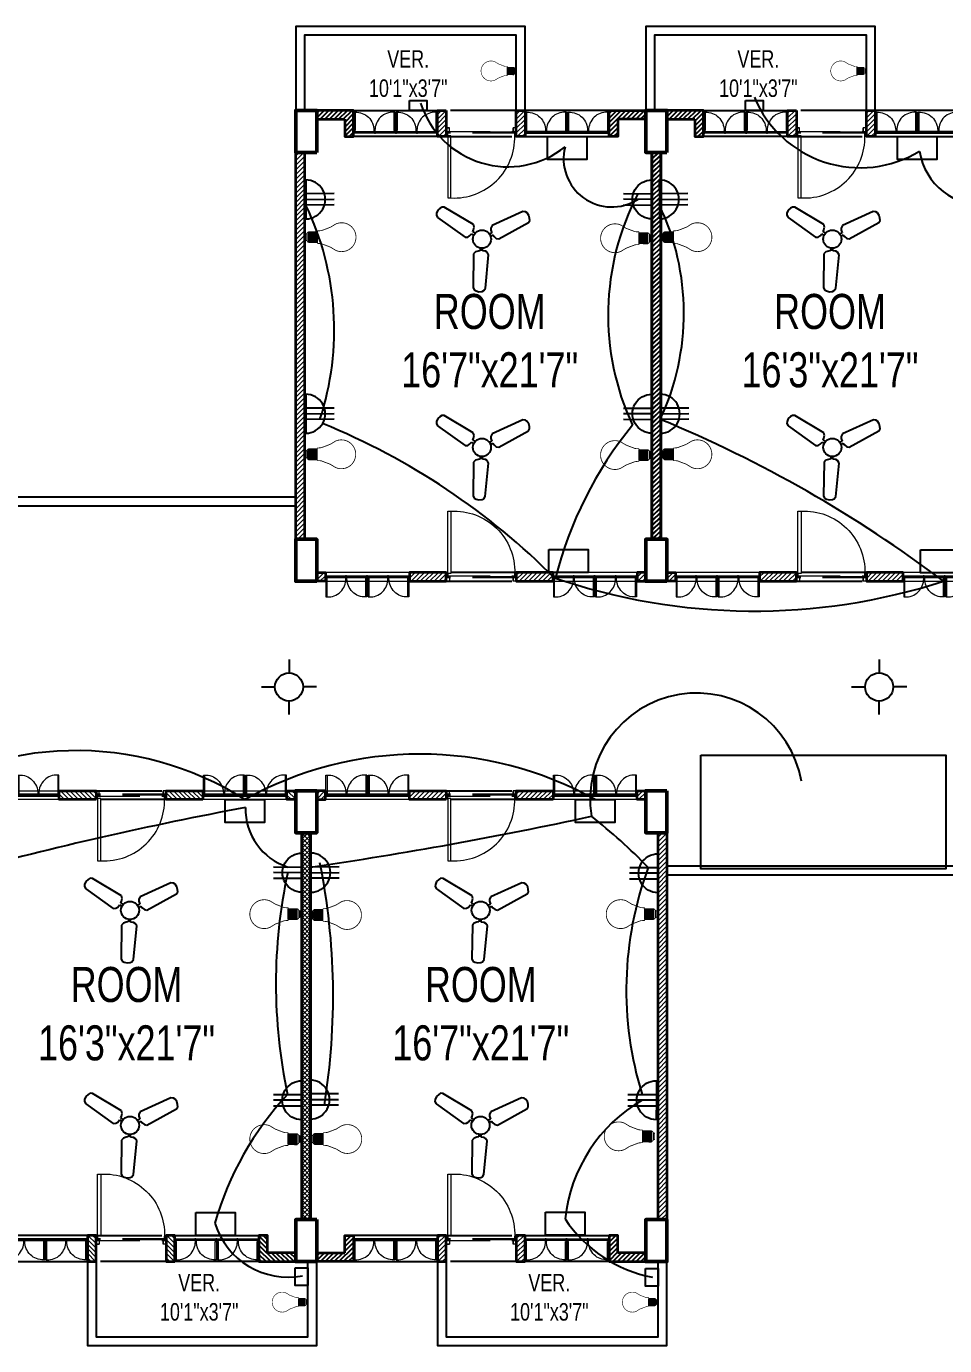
# Model space of a CAD drawing. Extents: x 28 to 3926, y 235 to 2288.
# Drawn here: x 1612 to 2137, y 507 to 1261 of the extents above; entities that cross this region are included whole.
import ezdxf

# ---------------------------------------------------------------- set-up
doc = ezdxf.new("R2010")
doc.units = 0
doc.header["$LTSCALE"] = 10
doc.linetypes.add('DASHED2', pattern=[0.375, 0.25, -0.125])
for name, color, linetype, lineweight in [('A-TEXT', 7, 'Continuous', 5), ('ar-DOOR-WOOD', 44, 'Continuous', 0), ('Main Wall', 250, 'Continuous', 13), ('WALL_SEC_', 170, 'Continuous', 25)]:
    doc.layers.add(name, color=color, linetype=linetype, lineweight=lineweight)
doc.layers.add('conduit', color=160, linetype='Continuous')
doc.layers.add('e conduit sdb to swicth', color=160, linetype='Continuous')
doc.layers.add('hatch brick', color=32, linetype='Continuous', lineweight=0, transparency=0.4)
doc.styles.add('SIMPLE', font='romantic.ttf')
pattern_1 = [(45, (0, 0), (-1.3258252147, 1.3258252147), [])]
pattern_2 = [(45, (-53826.0333, -18134.9633), (-1.325825215, 1.325825215), [])]
pattern_3 = [(45, (-1496523.8946, -132021.2452), (-1.3258252147, 1.3258252147), [])]

# ---------------------------------------------------------------- blocks, each defined once
blk = doc.blocks.new('DOOR_45')
at = {"layer": 'ar-DOOR-WOOD'}
for p, q in [((-11008.75, 15426.44), (-11008.75, 15424.44)), ((-10968.75, 15426.44), (-11008.75, 15426.44)), ((-10968.75, 15427.44), (-10963.75, 15427.44)), ((-10968.75, 15427.44), (-10968.75, 15426.44)), ((-10968.75, 15424.44), (-10968.75, 15426.44)), ((-10968.75, 15426.44), (-10966.75, 15426.44)), ((-10966.75, 15426.44), (-10966.75, 15425.44)), ((-10966.75, 15425.44), (-10963.75, 15425.44)), ((-10963.75, 15427.44), (-10963.75, 15425.44)), ((-11008.75, 15424.44), (-10968.75, 15424.44)), ((-10968.75, 15382.44), (-10968.75, 15383.44)), ((-10968.75, 15383.44), (-10966.75, 15383.44)), ((-10968.75, 15382.44), (-10963.75, 15382.44)), ((-10966.75, 15384.44), (-10963.75, 15384.44)), ((-10966.75, 15383.44), (-10966.75, 15384.44)), ((-10963.75, 15382.44), (-10963.75, 15384.44))]:
    blk.add_line(p, q, dxfattribs=at)
for points in [[(-10968.75, 15426.44), (-11008.75, 15426.44), (-11008.75, 15424.44), (-10968.75, 15424.44)], [(-10963.75, 15427.44), (-10968.75, 15427.44), (-10968.75, 15426.44), (-10966.75, 15426.44), (-10966.75, 15425.44), (-10963.75, 15425.44)], [(-10968.75, 15383.44), (-10968.75, 15382.44), (-10963.75, 15382.44), (-10963.75, 15384.44), (-10966.75, 15384.44), (-10966.75, 15383.44)]]:
    blk.add_lwpolyline(points, close=True, dxfattribs=at)
blk.add_arc((-10969.89, 15422.35), 38.92, 176.90834, 271.67702, dxfattribs=at)
blk = doc.blocks.new('DOOR_40')
at = {"layer": 'ar-DOOR-WOOD'}
for p, q in [((-11029.1, 15421.4), (-11064.1, 15421.4)), ((-11064.1, 15421.4), (-11064.1, 15419.4)), ((-11064.1, 15419.4), (-11029.1, 15419.4)), ((-11029.1, 15422.4), (-11024.1, 15422.4)), ((-11029.1, 15422.4), (-11029.1, 15421.4)), ((-11029.1, 15419.4), (-11029.1, 15421.4)), ((-11029.1, 15421.4), (-11027.1, 15421.4)), ((-11027.1, 15421.4), (-11027.1, 15420.4)), ((-11027.1, 15420.4), (-11024.1, 15420.4)), ((-11024.1, 15422.4), (-11024.1, 15420.4)), ((-11029.1, 15383.4), (-11027.1, 15383.4)), ((-11029.1, 15382.4), (-11029.1, 15383.4)), ((-11029.1, 15382.4), (-11024.1, 15382.4)), ((-11027.1, 15383.4), (-11027.1, 15384.4)), ((-11027.1, 15384.4), (-11024.1, 15384.4)), ((-11024.1, 15382.4), (-11024.1, 15384.4))]:
    blk.add_line(p, q, dxfattribs=at)
blk.add_arc((-11029.4, 15418.2), 34.8, 178.03, 270.3561, dxfattribs=at)
blk = doc.blocks.new('room 1')
h = blk.add_hatch()
h.set_pattern_fill('ANSI31', color=256, scale=15)
h.set_pattern_definition(pattern_1)
h.paths.add_polyline_path([(1498318.01, 133229.01), (1498318.01, 133219.01), (1498323.01, 133219.01), (1498323.01, 133234.01), (1498302.01, 133234.01), (1498302.01, 133229.01), (1498302.01, 133229.01)])
h = blk.add_hatch()
h.set_pattern_fill('ANSI31', color=256, scale=15)
h.set_pattern_definition(pattern_1)
h.paths.add_polyline_path([(1498474.01, 133229.01), (1498474.01, 133219.01), (1498469.01, 133219.01), (1498469.01, 133234.01), (1498490.01, 133234.01), (1498490.01, 133229.01), (1498490.01, 133229.01)])
at = {"layer": 'hatch brick'}
h = blk.add_hatch(dxfattribs=at)
h.set_pattern_fill('ANSI31', color=256, scale=15)
h.set_pattern_definition([(45, (69, 2), (-1.3258252147, 1.3258252147), [])])
h.paths.add_polyline_path([(1498376.01, 133234.01), (1498376.01, 133219.01), (1498376.01, 133219.01), (1498371.01, 133219.01), (1498371.01, 133234.01)])
h = blk.add_hatch(dxfattribs=at)
h.set_pattern_fill('ANSI31', color=256, scale=15)
h.set_pattern_definition([(45, (114, 2), (-1.3258252147, 1.3258252147), [])])
h.paths.add_polyline_path([(1498421.01, 133234.01), (1498421.01, 133219.01), (1498421.01, 133219.01), (1498416.01, 133219.01), (1498416.01, 133234.01)])
h = blk.add_hatch(dxfattribs=at)
h.set_pattern_fill('ANSI31', color=256, scale=15)
h.set_pattern_definition(pattern_1)
h.paths.add_polyline_path([(1498298.51, 132989.01), (1498293.51, 132989.01), (1498293.51, 133210.01), (1498298.51, 133210.01)])
h = blk.add_hatch(dxfattribs=at)
h.set_pattern_fill('ANSI31', color=256, scale=15)
h.set_pattern_definition(pattern_1)
h.paths.add_polyline_path([(1498493.51, 132989.01), (1498498.51, 132989.01), (1498498.51, 133210.01), (1498493.51, 133210.01)])
h = blk.add_hatch(dxfattribs=at)
h.set_pattern_fill('ANSI31', color=256, scale=15)
h.set_pattern_definition([(45, (-14.5, 0), (-1.3258252147, 1.3258252147), [])])
h.paths.add_polyline_path([(1498302.01, 132970.01), (1498307.01, 132970.01), (1498307.01, 132965.01), (1498302.01, 132965.01)])
h = blk.add_hatch(dxfattribs=at)
h.set_pattern_fill('ANSI31', color=256, scale=15)
h.set_pattern_definition([(45, (-5, -252), (-1.3258252147, 1.3258252147), [])])
h.paths.add_polyline_path([(1498376.01, 132970.01), (1498355.01, 132970.01), (1498355.01, 132965.01), (1498376.01, 132965.01)])
h = blk.add_hatch(dxfattribs=at)
h.set_pattern_fill('ANSI31', color=256, scale=15)
h.set_pattern_definition([(45, (1.2113, 4e-09), (-1.3258252147, 1.3258252147), [])])
h.paths.add_polyline_path([(1498437.01, 132970.01), (1498416.01, 132970.01), (1498416.01, 132965.01), (1498437.01, 132965.01)])
h = blk.add_hatch(dxfattribs=at)
h.set_pattern_fill('ANSI31', color=256, scale=15)
h.set_pattern_definition(pattern_1)
h.paths.add_polyline_path([(1498490.01, 132970.01), (1498485.01, 132970.01), (1498485.01, 132965.01), (1498490.01, 132965.01)])
for points in [[(1498323.01, 133234.01), (1498371.01, 133234.01), (1498371.01, 133219.01), (1498323.01, 133219.01)], [(1498469.01, 133234.01), (1498421.01, 133234.01), (1498421.01, 133219.01), (1498469.01, 133219.01)]]:
    blk.add_lwpolyline(points, close=True)
at = {"linetype": 'DASHED2', "ltscale": 15}
for points in [[(1498376.01, 133219.01), (1498416.01, 133219.01), (1498416.01, 133234.01), (1498376.01, 133234.01)], [(1498376.01, 132965.01), (1498416.01, 132965.01), (1498416.01, 132970.01), (1498376.01, 132970.01)]]:
    blk.add_lwpolyline(points, close=True, dxfattribs=at)
at = {"layer": 'Main Wall', "color": 1, "lineweight": 50}
for points in [[(1498302.01, 133210.01), (1498290.01, 133210.01), (1498290.01, 133234.01), (1498302.01, 133234.01), (1498302.01, 133210.01)], [(1498502.01, 133210.01), (1498490.01, 133210.01), (1498490.01, 133234.01), (1498502.01, 133234.01), (1498502.01, 133210.01)], [(1498302.01, 132965.01), (1498290.01, 132965.01), (1498290.01, 132989.01), (1498302.01, 132989.01), (1498302.01, 132965.01)], [(1498502.01, 132965.01), (1498490.01, 132965.01), (1498490.01, 132989.01), (1498502.01, 132989.01), (1498502.01, 132965.01)]]:
    blk.add_lwpolyline(points, dxfattribs=at)
at = {"layer": 'Main Wall', "lineweight": 35}
for points in [[(1498318.01, 133229.01), (1498318.01, 133219.01), (1498323.01, 133219.01), (1498323.01, 133234.01), (1498302.01, 133234.01), (1498302.01, 133229.01), (1498302.01, 133229.01), (1498302.01, 133229.01), (1498318.01, 133229.01)], [(1498474.01, 133229.01), (1498474.01, 133219.01), (1498469.01, 133219.01), (1498469.01, 133234.01), (1498490.01, 133234.01), (1498490.01, 133229.01), (1498490.01, 133229.01), (1498490.01, 133229.01), (1498474.01, 133229.01)], [(1498376.01, 132970.01), (1498376.01, 132970.01), (1498355.01, 132970.01), (1498355.01, 132965.01), (1498376.01, 132965.01), (1498376.01, 132970.01)]]:
    blk.add_lwpolyline(points, dxfattribs=at)
for points in [[(1498376.01, 133234.01), (1498376.01, 133219.01), (1498376.01, 133219.01), (1498376.01, 133219.01), (1498371.01, 133219.01), (1498371.01, 133234.01)], [(1498421.01, 133234.01), (1498421.01, 133219.01), (1498421.01, 133219.01), (1498421.01, 133219.01), (1498416.01, 133219.01), (1498416.01, 133234.01)], [(1498298.51, 132989.01), (1498293.51, 132989.01), (1498293.51, 133210.01), (1498298.51, 133210.01)], [(1498493.51, 132989.01), (1498498.51, 132989.01), (1498498.51, 133210.01), (1498493.51, 133210.01)], [(1498302.01, 132970.01), (1498307.01, 132970.01), (1498307.01, 132965.01), (1498302.01, 132965.01)], [(1498437.01, 132970.01), (1498416.01, 132970.01), (1498416.01, 132965.01), (1498437.01, 132965.01)], [(1498490.01, 132970.01), (1498485.01, 132970.01), (1498485.01, 132965.01), (1498490.01, 132965.01)]]:
    blk.add_lwpolyline(points, close=True, dxfattribs=at)
at = {"layer": 'Main Wall', "color": 150}
for points in [[(1498371.01, 133221.01), (1498323.61, 133221.01), (1498323.61, 133222.01), (1498371.01, 133222.01)], [(1498371.01, 133221.01), (1498323.61, 133221.01), (1498323.61, 133221.51), (1498371.01, 133221.51)], [(1498421.01, 133221.01), (1498468.41, 133221.01), (1498468.41, 133222.01), (1498421.01, 133222.01)], [(1498421.01, 133221.01), (1498468.41, 133221.01), (1498468.41, 133221.51), (1498421.01, 133221.51)], [(1498307.01, 132968.01), (1498354.41, 132968.01), (1498354.41, 132967.01), (1498307.01, 132967.01)], [(1498307.01, 132968.01), (1498354.41, 132968.01), (1498354.41, 132967.51), (1498307.01, 132967.51)], [(1498437.61, 132968.01), (1498484.41, 132968.01), (1498484.41, 132967.01), (1498437.61, 132967.01)], [(1498437.61, 132968.01), (1498484.41, 132968.01), (1498484.41, 132967.51), (1498437.61, 132967.51)]]:
    blk.add_lwpolyline(points, close=True, dxfattribs=at)
at = {"layer": 'Main Wall', "color": 150, "linetype": 'DASHED2', "ltscale": 10}
for points in [[(1498376.01, 133222.01), (1498416.01, 133222.01), (1498416.01, 133221.01), (1498376.01, 133221.01)], [(1498376.01, 133222.01), (1498416.01, 133222.01), (1498416.01, 133221.51), (1498376.01, 133221.51)], [(1498376.01, 132968.01), (1498416.01, 132968.01), (1498416.01, 132967.01), (1498376.01, 132967.01)], [(1498376.01, 132968.01), (1498416.01, 132968.01), (1498416.01, 132967.51), (1498376.01, 132967.51)]]:
    blk.add_lwpolyline(points, close=True, dxfattribs=at)
at = {"layer": 'Main Wall'}
for points in [[(1498307.01, 132965.01), (1498355.01, 132965.01), (1498355.01, 132970.01), (1498307.01, 132970.01)], [(1498437.01, 132965.01), (1498485.01, 132965.01), (1498485.01, 132970.01), (1498437.01, 132970.01)]]:
    blk.add_lwpolyline(points, close=True, dxfattribs=at)
at = {"layer": 'Main Wall', "extrusion": (0, 0, -1)}
for name, p, xscale, yscale, zscale, rotation in [('DOOR_40', (-1502949.75, 129913.77), 0.2999999999999545, 0.2999999999999545, -0.2999999999999545, 270), ('DOOR_40', (-1502973.75, 129913.77), 0.2999999999999545, 0.2999999999999545, -0.2999999999999545, 270), ('DOOR_40', (-1493818.28, 129913.77), -0.2999999999999545, 0.2999999999999545, -0.2999999999999545, 90), ('DOOR_40', (-1493842.28, 129913.77), -0.2999999999999545, 0.2999999999999545, -0.2999999999999545, 90), ('DOOR_45', (-1512089.3, 142969.57), -0.8888888888889142, 0.8888888888889142, -0.8888888888889142, 270), ('DOOR_45', (-1512089.3, 123219.46), 0.8888888888889142, 0.8888888888889142, -0.8888888888889142, 270), ('DOOR_40', (-1493704.28, 136275.25), 0.2999999999999545, 0.2999999999999545, -0.2999999999999545, 90), ('DOOR_40', (-1493728.28, 136275.25), 0.2999999999999545, 0.2999999999999545, -0.2999999999999545, 90), ('DOOR_40', (-1493834.28, 136275.25), 0.2999999999999545, 0.2999999999999545, -0.2999999999999545, 90), ('DOOR_40', (-1493858.28, 136275.25), 0.2999999999999545, 0.2999999999999545, -0.2999999999999545, 90)]:
    blk.add_blockref(name, p, dxfattribs=dict(at, xscale=xscale, yscale=yscale, zscale=zscale, rotation=rotation))
at = {"layer": 'Main Wall'}
for p, xscale, yscale, zscale, rotation in [((1493720.28, 129913.77), 0.2999999999999545, 0.2999999999999545, 0.2999999999999545, 270), ((1493744.28, 129913.77), 0.2999999999999545, 0.2999999999999545, 0.2999999999999545, 270), ((1503047.75, 129913.77), -0.2999999999999545, 0.2999999999999545, 0.2999999999999546, 90), ((1503071.75, 129913.77), -0.2999999999999545, 0.2999999999999545, 0.2999999999999546, 90), ((1502933.75, 136275.25), 0.2999999999999546, 0.2999999999999546, 0.2999999999999546, 90), ((1502957.75, 136275.25), 0.2999999999999546, 0.2999999999999546, 0.2999999999999546, 90), ((1503063.75, 136275.25), 0.2999999999999546, 0.2999999999999546, 0.2999999999999546, 90), ((1503087.75, 136275.25), 0.2999999999999546, 0.2999999999999546, 0.2999999999999546, 90)]:
    blk.add_blockref('DOOR_40', p, dxfattribs=dict(at, xscale=xscale, yscale=yscale, zscale=zscale, rotation=rotation))
blk = doc.blocks.new('LED')
for p, q in [((-12.1, -25.6), (11.9, -25.6)), ((-11.6, -7.7), (11.7, -7.7)), ((-11.6, -11), (11.7, -9.6)), ((-11.6, -13.3), (11.7, -11.8)), ((-11.5, -15.5), (11.8, -14.1)), ((-11.3, -17.8), (11.9, -16.3)), ((-11.2, -20), (12.1, -18.6)), ((-11.2, -22.2), (12.1, -20.8)), ((-11.2, -24.5), (12.1, -23.1))]:
    blk.add_line(p, q)
at = {"lineweight": 9}
blk.add_line((7.8, -3.1), (-7.8, -3.1), dxfattribs=at)
for points, const_width in [([(5.3, 0), (5.4, 0), (5.7, 0), (6.1, -0.1), (6.6, -0.3), (7, -0.6), (7.2, -0.9), (7.4, -1.2), (7.5, -1.5), (7.7, -2), (7.7, -2.5), (7.8, -3.1), (7.7, -2.5), (7.7, -2), (7.5, -1.5), (7.4, -1.2), (7.2, -0.9), (7, -0.6), (6.6, -0.3), (6.1, -0.1), (5.7, 0), (5.4, 0), (5.3, 0), (-5.3, 0), (-5.4, 0), (-5.5, 0), (-5.8, 0), (-6.1, -0.1), (-6.4, -0.2), (-6.7, -0.5), (-7, -0.7), (-7.3, -1.1), (-7.6, -1.7), (-7.7, -2.3), (-7.8, -3.1), (-7.8, -3.1), (-7.9, -3.2), (-8.1, -3.2), (-8.3, -3.3), (-8.9, -3.6), (-9.6, -4.1), (-10.3, -4.7), (-11, -5.4), (-11.2, -5.9), (-11.4, -6.4), (-11.6, -7), (-11.6, -7.7), (-12.2, -7.7), (-12.1, -26)], 2), ([(-5.3, 0), (-5.4, 0), (-5.5, 0), (-5.8, 0), (-6.1, -0.1), (-6.4, -0.2), (-6.7, -0.5), (-7, -0.7), (-7.3, -1.1), (-7.6, -1.7), (-7.7, -2.3), (-7.8, -3.1)], 1), ([(-0.1, -111.1), (-0.2, -111.1), (-1, -111.1), (-1.8, -111.1), (-2.6, -111.1), (-3.4, -111), (-4.2, -110.9), (-5, -110.8), (-5.8, -110.6), (-6.6, -110.5), (-7.4, -110.3), (-8.1, -110.1), (-8.9, -109.9), (-9.6, -109.7), (-10.4, -109.5), (-11.1, -109.2), (-11.8, -108.9), (-12.5, -108.7), (-13.2, -108.3), (-13.9, -108), (-14.6, -107.7), (-15.3, -107.3), (-16, -106.9), (-16.6, -106.6), (-17.3, -106.2), (-17.9, -105.7), (-18.5, -105.3), (-19.2, -104.8), (-19.8, -104.4), (-20.4, -103.9), (-20.9, -103.4), (-21.5, -102.9), (-22.1, -102.4), (-22.6, -101.9), (-23.1, -101.3), (-23.7, -100.8), (-24.2, -100.2), (-24.6, -99.6), (-25.1, -99), (-25.6, -98.4), (-26, -97.8), (-26.5, -97.2), (-26.9, -96.5), (-27.3, -95.9), (-27.7, -95.2), (-28.1, -94.6), (-28.4, -93.9), (-28.8, -93.2), (-29.1, -92.5), (-29.4, -91.8), (-29.7, -91.1), (-30, -90.4), (-30.2, -89.6), (-30.5, -88.9), (-30.7, -88.1), (-30.9, -87.4), (-31.1, -86.6), (-31.2, -85.9), (-31.4, -85.1), (-31.5, -84.3), (-31.6, -83.5), (-31.7, -82.7), (-31.8, -81.9), (-31.8, -81.1), (-31.9, -80.3), (-31.9, -79.5), (-31.9, -78.2), (-31.8, -77), (-31.7, -75.8), (-31.5, -74.6), (-31.3, -73.4), (-31.1, -72.2), (-30.8, -71.1), (-30.4, -69.9), (-30, -68.8), (-29.6, -67.7), (-29.2, -66.6), (-22.1, -55), (-14.6, -35.3), (-14.1, -29.7), (-14.1, -27.1), (-12.1, -25.6)], 1.8), ([(-0.1, -111.1), (0, -111.1), (0.8, -111.1), (1.6, -111.1), (2.5, -111.1), (3.3, -111), (4, -110.9), (4.8, -110.8), (5.6, -110.6), (6.4, -110.5), (7.2, -110.3), (7.9, -110.1), (8.7, -109.9), (9.4, -109.7), (10.2, -109.5), (10.9, -109.2), (11.6, -108.9), (12.3, -108.7), (13, -108.3), (13.7, -108), (14.4, -107.7), (15.1, -107.3), (15.8, -106.9), (16.4, -106.6), (17.1, -106.2), (17.7, -105.7), (18.3, -105.3), (19, -104.8), (19.6, -104.4), (20.2, -103.9), (20.7, -103.4), (21.3, -102.9), (21.9, -102.4), (22.4, -101.9), (22.9, -101.3), (23.5, -100.8), (24, -100.2), (24.5, -99.6), (24.9, -99), (25.4, -98.4), (25.8, -97.8), (26.3, -97.2), (26.7, -96.5), (27.1, -95.9), (27.5, -95.2), (27.9, -94.6), (28.2, -93.9), (28.6, -93.2), (28.9, -92.5), (29.2, -91.8), (29.5, -91.1), (29.8, -90.4), (30, -89.6), (30.3, -88.9), (30.5, -88.1), (30.7, -87.4), (30.9, -86.6), (31, -85.9), (31.2, -85.1), (31.3, -84.3), (31.4, -83.5), (31.5, -82.7), (31.6, -81.9), (31.6, -81.1), (31.7, -80.3), (31.7, -79.5), (31.7, -78.2), (31.6, -77), (31.5, -75.8), (31.3, -74.6), (31.1, -73.4), (30.9, -72.2), (30.6, -71.1), (30.2, -69.9), (29.9, -68.8), (29.4, -67.7), (29, -66.6), (21.9, -55), (14.4, -35.3), (13.9, -29.7), (13.9, -27.1), (11.9, -25.6)], 1.8), ([(11.9, -26.1), (11.9, -7.7), (11.7, -7.7), (11.6, -7), (11.4, -6.4), (11.2, -5.9), (11, -5.4), (10.3, -4.7), (9.6, -4.1), (8.9, -3.6), (8.3, -3.3), (7.9, -3.2), (7.8, -3.1), (7.8, -3.1)], 2)]:
    blk.add_lwpolyline(points, dxfattribs=dict(const_width=const_width))
at = {"color": 7, "lineweight": 20}
blk.add_open_spline([(-9.8, -25.6), (-9.8, -25.6), (9.4, -25.6), (9.4, -25.6)], degree=3, dxfattribs=at)
blk = doc.blocks.new('6')
at = {"color": 7}
for p, q in [((3268, -2243), (3260, -2275)), ((3260, -2275), (3351, -2687)), ((3285, -2228), (3268, -2243)), ((3322, -2211), (3285, -2228)), ((3359, -2211), (3322, -2211)), ((3387, -2215), (3359, -2211)), ((3407, -2236), (3387, -2215)), ((3533, -2638), (3407, -2236)), ((3351, -2687), (3378, -2709)), ((3378, -2709), (3403, -2714)), ((3403, -2714), (3440, -2709)), ((3440, -2709), (3450, -2742)), ((3468, -2701), (3489, -2690)), ((3477, -2735), (3468, -2701)), ((3489, -2690), (3518, -2669)), ((3518, -2669), (3533, -2638)), ((3291, -2913), (3005, -3223)), ((3325, -2910), (3291, -2913)), ((3357, -2925), (3325, -2910)), ((3378, -2938), (3357, -2925)), ((3403, -2913), (3378, -2938)), ((3399, -2958), (3423, -2933)), ((3422, -2988), (3399, -2958)), ((3594, -2888), (3628, -2897)), ((3635, -2869), (3601, -2861)), ((3628, -2897), (3627, -2922)), ((3627, -2922), (3631, -2958)), ((3631, -2958), (3650, -2985)), ((3649, -2835), (3635, -2869)), ((3666, -2816), (3649, -2835)), ((3699, -2804), (3666, -2816)), ((4101, -2931), (3699, -2804)), ((4124, -2954), (4101, -2931)), ((4129, -2976), (4124, -2954)), ((3113, -3331), (3424, -3046)), ((3429, -3011), (3422, -2988)), ((3424, -3046), (3429, -3011)), ((3650, -2985), (4061, -3078)), ((4061, -3078), (4089, -3071)), ((4089, -3071), (4107, -3048)), ((4107, -3048), (4125, -3016)), ((4125, -3016), (4129, -2976)), ((3005, -3223), (2997, -3251)), ((2997, -3251), (3008, -3278)), ((3008, -3278), (3026, -3309)), ((3026, -3309), (3059, -3333)), ((3059, -3333), (3081, -3340)), ((3081, -3340), (3113, -3331))]:
    blk.add_line(p, q, dxfattribs=at)
blk.add_circle((3491, -2846), 113, dxfattribs=at)
blk = doc.blocks.new('3 pin')
at = {"layer": 'WALL_SEC_', "color": 3, "lineweight": 25}
for p, q in [((10035.5, 6358.5), (10035.5, 6351.5)), ((10045.69, 6353.52), (10035.5, 6353.52)), ((10035.5, 6351.5), (10035.5, 6344.5)), ((10035.5, 6351.5), (10045.69, 6351.5)), ((10045.69, 6349.48), (10035.5, 6349.48))]:
    blk.add_line(p, q, dxfattribs=at)
blk.add_arc((10035.5, 6351.5), 7, 270, 90, dxfattribs=at)

msp = doc.modelspace()

# ---------------------------------------------------------------- hatches: boundary and pattern name
at = {"true_color": 0x000000}
h = msp.add_hatch(dxfattribs=at)
h.set_pattern_fill('ANSI31', color=18, scale=15)
h.set_pattern_definition(pattern_3)
h.paths.add_polyline_path([(1794.119, 1207.768), (1794.119, 1197.768), (1799.119, 1197.768), (1799.119, 1212.768), (1778.119, 1212.768), (1778.119, 1207.768), (1778.119, 1207.768)])
h = msp.add_hatch(dxfattribs=at)
h.set_pattern_fill('ANSI31', color=18, scale=15)
h.set_pattern_definition(pattern_3)
h.paths.add_polyline_path([(1950.119, 1207.768), (1950.119, 1197.768), (1945.119, 1197.768), (1945.119, 1212.768), (1966.119, 1212.768), (1966.119, 1207.768), (1966.119, 1207.768)])
h = msp.add_hatch(dxfattribs=at)
h.set_pattern_fill('ANSI31', color=18, scale=15)
h.set_pattern_definition(pattern_2)
h.paths.add_polyline_path([(1794.119, 560.018), (1794.119, 570.018), (1799.119, 570.018), (1799.119, 555.018), (1778.119, 555.018), (1778.119, 560.018), (1778.119, 560.018)])
h = msp.add_hatch(dxfattribs=at)
h.set_pattern_fill('ANSI31', color=18, scale=15)
h.set_pattern_definition(pattern_2)
h.paths.add_polyline_path([(1950.119, 560.018), (1950.119, 570.018), (1945.119, 570.018), (1945.119, 555.018), (1966.119, 555.018), (1966.119, 560.018), (1966.119, 560.018)])
at = {"layer": 'hatch brick', "true_color": 0x000000}
h = msp.add_hatch(dxfattribs=at)
h.set_pattern_fill('ANSI31', color=18, scale=15)
h.set_pattern_definition([(45, (-1496454.8946, -132019.2452), (-1.3258252147, 1.3258252147), [])])
h.paths.add_polyline_path([(1852.119, 1212.768), (1852.119, 1197.768), (1852.119, 1197.768), (1847.119, 1197.768), (1847.119, 1212.768)])
h = msp.add_hatch(dxfattribs=at)
h.set_pattern_fill('ANSI31', color=18, scale=15)
h.set_pattern_definition([(45, (-1496409.8946, -132019.2452), (-1.3258252147, 1.3258252147), [])])
h.paths.add_polyline_path([(1897.119, 1212.768), (1897.119, 1197.768), (1897.119, 1197.768), (1892.119, 1197.768), (1892.119, 1212.768)])
h = msp.add_hatch(dxfattribs=at)
h.set_pattern_fill('ANSI31', color=18, scale=15)
h.set_pattern_definition([(45, (-1496527.3946, -132021.2452), (-1.3258252147, 1.3258252147), [])])
h.paths.add_polyline_path([(1771.119, 967.768), (1766.119, 967.768), (1766.119, 1188.768), (1771.119, 1188.768)])
h = msp.add_hatch(dxfattribs=at)
h.set_pattern_fill('ANSI31', color=18, scale=15)
h.set_pattern_definition(pattern_3)
h.paths.add_polyline_path([(1969.619, 967.768), (1974.619, 967.768), (1974.619, 1188.768), (1969.619, 1188.768)])
h = msp.add_hatch(dxfattribs=at)
h.set_pattern_fill('ANSI31', color=18, scale=15)
h.set_pattern_definition([(45, (-1496538.3946, -132021.2452), (-1.3258252147, 1.3258252147), [])])
h.paths.add_polyline_path([(1778.119, 948.768), (1783.119, 948.768), (1783.119, 943.768), (1778.119, 943.768)])
h = msp.add_hatch(dxfattribs=at)
h.set_pattern_fill('ANSI31', color=18, scale=15)
h.set_pattern_definition([(45, (-1496528.8946, -132273.2452), (-1.3258252147, 1.3258252147), [])])
h.paths.add_polyline_path([(1852.119, 948.768), (1831.119, 948.768), (1831.119, 943.768), (1852.119, 943.768)])
h = msp.add_hatch(dxfattribs=at)
h.set_pattern_fill('ANSI31', color=18, scale=15)
h.set_pattern_definition([(45, (-1496522.6833, -132021.2452), (-1.3258252147, 1.3258252147), [])])
h.paths.add_polyline_path([(1913.119, 948.768), (1892.119, 948.768), (1892.119, 943.768), (1913.119, 943.768)])
h = msp.add_hatch(dxfattribs=at)
h.set_pattern_fill('ANSI31', color=18, scale=15)
h.set_pattern_definition(pattern_3)
h.paths.add_polyline_path([(1966.119, 948.768), (1961.119, 948.768), (1961.119, 943.768), (1966.119, 943.768)])
h = msp.add_hatch(dxfattribs=at)
h.set_pattern_fill('ANSI31', color=18, scale=15)
h.set_pattern_definition([(45, (-53840.5333, -18134.9633), (-1.325825215, 1.325825215), [])])
h.paths.add_polyline_path([(1778.119, 819.018), (1783.119, 819.018), (1783.119, 824.018), (1778.119, 824.018)])
h = msp.add_hatch(dxfattribs=at)
h.set_pattern_fill('ANSI31', color=18, scale=15)
h.set_pattern_definition([(45, (-53831.0333, -18386.9633), (-1.325825215, 1.325825215), [])])
h.paths.add_polyline_path([(1852.119, 819.018), (1831.119, 819.018), (1831.119, 824.018), (1852.119, 824.018)])
h = msp.add_hatch(dxfattribs=at)
h.set_pattern_fill('ANSI31', color=18, scale=15)
h.set_pattern_definition([(45, (-53824.822, -18134.9633), (-1.325825215, 1.325825215), [])])
h.paths.add_polyline_path([(1913.119, 819.018), (1892.119, 819.018), (1892.119, 824.018), (1913.119, 824.018)])
h = msp.add_hatch(dxfattribs=at)
h.set_pattern_fill('ANSI31', color=18, scale=15)
h.set_pattern_definition(pattern_2)
h.paths.add_polyline_path([(1966.119, 819.018), (1961.119, 819.018), (1961.119, 824.018), (1966.119, 824.018)])
h = msp.add_hatch(dxfattribs=at)
h.set_pattern_fill('ANSI31', color=18, scale=15)
h.set_pattern_definition(pattern_2)
h.paths.add_polyline_path([(1774.619, 800.018), (1769.619, 800.018), (1769.619, 579.018), (1774.619, 579.018)])
h = msp.add_hatch(dxfattribs=at)
h.set_pattern_fill('ANSI31', color=18, scale=15)
h.set_pattern_definition([(45, (-53822.5333, -18134.9633), (-1.325825215, 1.325825215), [])])
h.paths.add_polyline_path([(1973.119, 800.018), (1978.119, 800.018), (1978.119, 579.018), (1973.119, 579.018)])
h = msp.add_hatch(dxfattribs=at)
h.set_pattern_fill('ANSI31', color=18, scale=15)
h.set_pattern_definition([(45, (-53757.0333, -18132.9633), (-1.325825215, 1.325825215), [])])
h.paths.add_polyline_path([(1852.119, 555.018), (1852.119, 570.018), (1852.119, 570.018), (1847.119, 570.018), (1847.119, 555.018)])
h = msp.add_hatch(dxfattribs=at)
h.set_pattern_fill('ANSI31', color=18, scale=15)
h.set_pattern_definition([(45, (-53712.0333, -18132.9633), (-1.325825215, 1.325825215), [])])
h.paths.add_polyline_path([(1897.119, 555.018), (1897.119, 570.018), (1897.119, 570.018), (1892.119, 570.018), (1892.119, 555.018)])

# ---------------------------------------------------------------- linework, layer by layer
at = {"color": 30, "true_color": 0xf8991e}
for p, q in [((1762.305, 899.055), (1762.305, 891.368)), ((2099.392, 899.055), (2099.392, 891.368)), ((1746.584, 883.334), (1754.271, 883.334)), ((1778.026, 883.334), (1770.339, 883.334)), ((2083.67, 883.334), (2091.358, 883.334)), ((2115.113, 883.334), (2107.425, 883.334)), ((1762.305, 867.613), (1762.305, 875.3)), ((2099.392, 867.613), (2099.392, 875.3))]:
    msp.add_line(p, q, dxfattribs=at)
at = {"color": 18, "true_color": 0x000000}
for points in [[(1897.119, 1212.768), (1897.119, 1260.768), (1766.119, 1260.768), (1766.119, 1212.768)], [(2097.119, 1212.768), (2097.119, 1260.768), (1966.119, 1260.768), (1966.119, 1212.768)], [(1892.119, 1212.768), (1892.119, 1255.768), (1771.119, 1255.768), (1771.119, 1212.768)], [(2092.119, 1212.768), (2092.119, 1255.768), (1971.119, 1255.768), (1971.119, 1212.768)], [(1647.119, 555.018), (1647.119, 507.018), (1778.119, 507.018), (1778.119, 555.018)], [(1652.119, 555.018), (1652.119, 512.018), (1773.119, 512.018), (1773.119, 555.018)], [(1847.119, 555.018), (1847.119, 507.018), (1978.119, 507.018), (1978.119, 555.018)], [(1852.119, 555.018), (1852.119, 512.018), (1973.119, 512.018), (1973.119, 555.018)]]:
    msp.add_lwpolyline(points, dxfattribs=at)
at = {"color": 116, "true_color": 0x136734}
for points in [[(1831.095, 1218.513), (1841.053, 1218.513), (1841.053, 1212.768), (1831.095, 1212.768)], [(2023.119, 1218.513), (2033.077, 1218.513), (2033.077, 1212.768), (2023.119, 1212.768)], [(1909.865, 1197.768), (1932.372, 1197.768), (1932.372, 1184.684), (1909.865, 1184.684)], [(2109.865, 1197.768), (2132.372, 1197.768), (2132.372, 1184.684), (2109.865, 1184.684)], [(1910.765, 961.812), (1933.272, 961.812), (1933.272, 948.729), (1910.765, 948.729)], [(2122.991, 961.724), (2145.498, 961.724), (2145.498, 948.641), (2122.991, 948.641)], [(1725.865, 819.018), (1748.372, 819.018), (1748.372, 805.934), (1725.865, 805.934)], [(1925.865, 819.018), (1948.372, 819.018), (1948.372, 805.934), (1925.865, 805.934)], [(1709.042, 583.025), (1731.549, 583.025), (1731.549, 569.942), (1709.042, 569.942)], [(1908.827, 583.25), (1931.334, 583.25), (1931.334, 570.166), (1908.827, 570.166)], [(1765.88, 551.529), (1773.112, 551.529), (1773.112, 541.328), (1765.88, 541.328)], [(1965.908, 551.146), (1973.141, 551.146), (1973.141, 540.945), (1965.908, 540.945)]]:
    msp.add_lwpolyline(points, close=True, dxfattribs=at)
at = {"color": 18, "true_color": 0x000000}
for points in [[(1799.119, 1212.768), (1847.119, 1212.768), (1847.119, 1197.768), (1799.119, 1197.768)], [(1945.119, 1212.768), (1897.119, 1212.768), (1897.119, 1197.768), (1945.119, 1197.768)], [(1378.119, 986.768), (1766.119, 986.768), (1766.119, 991.768), (1378.119, 991.768)], [(1978.119, 775.955), (2166.119, 775.955), (2166.119, 780.955), (1978.119, 780.955)], [(1799.119, 555.018), (1847.119, 555.018), (1847.119, 570.018), (1799.119, 570.018)], [(1945.119, 555.018), (1897.119, 555.018), (1897.119, 570.018), (1945.119, 570.018)]]:
    msp.add_lwpolyline(points, close=True, dxfattribs=at)
at = {"color": 18, "linetype": 'DASHED2', "ltscale": 15, "true_color": 0x000000}
for points in [[(1852.119, 1197.768), (1892.119, 1197.768), (1892.119, 1212.768), (1852.119, 1212.768)], [(1852.119, 943.768), (1892.119, 943.768), (1892.119, 948.768), (1852.119, 948.768)], [(1852.119, 824.018), (1892.119, 824.018), (1892.119, 819.018), (1852.119, 819.018)], [(1852.119, 570.018), (1892.119, 570.018), (1892.119, 555.018), (1852.119, 555.018)]]:
    msp.add_lwpolyline(points, close=True, dxfattribs=at)
at = {"color": 30, "true_color": 0xf8991e}
for centre in [(1762.305, 883.334), (2099.392, 883.334)]:
    msp.add_circle(centre, 8.034, dxfattribs=at)
at = {"layer": 'conduit', "color": 18, "true_color": 0x000000}
for centre, radius, start, end in [((1887.367, 1232.89), 52.351, 197.720889, 308.562314), ((2088.567, 1245.456), 65.479, 202.559915, 301.213447), ((1946.666, 1185.132), 27.525, 165.647897, 302.604747), ((2158.387, 1194.899), 36.298, 188.625245, 274.898772), ((2094.721, 1095.927), 150.126, 152.5397, 204.834597), ((1623.524, 1087.404), 164.62, 341.901903, 25.666409), ((1844.447, 1096.92), 143.405, 334.965712, 25.521186), ((1629.308, 661.948), 401.868, 44.817074, 67.742088), ((2133.537, 889.89), 226.032, 140.758887, 165.835073), ((1691.469, 353.229), 739.282, 53.015676, 67.500064), ((2027.971, 1278.832), 352.116, 251.066212, 287.90378), ((1995.07, 819.033), 60.829, 9.865807, 189.058837), ((1640.551, 666.259), 180.722, 57.700819, 124.912847), ((1837.119, 639.377), 205.599, 60.896789, 119.103211), ((2120.705, -1241.392), 2091.257, 100.558617, 105.128415), ((1772.194, 813.52), 34.706, 178.455517, 252.211174), ((1434.738, 3115.764), 2359.942, 278.283974, 282.238446), ((1742.163, 562.801), 313.088, 43.968403, 51.981333), ((2056.389, 713.717), 301.58, 167.836184, 192.10619), ((1398.021, 706.696), 389.489, 350.800465, 11.269481), ((2156.353, 710.197), 201.398, 159.670522, 197.251762), ((1891.915, 528.347), 178.655, 136.877667, 164.211968), ((2009.042, 569.846), 89.559, 120.190729, 173.840682), ((1761.731, 589.84), 43.675, 197.158374, 280.914113), ((1984.517, 621.891), 77.222, 213.334632, 259.164539)]:
    msp.add_arc(centre, radius, start, end, dxfattribs=at)
at = {"layer": 'e conduit sdb to swicth', "color": 6}
msp.add_lwpolyline([(1997.5, 844.455), (2137.5, 844.455), (2137.5, 779.455), (1997.5, 779.455)], close=True, dxfattribs=at)
at = {"layer": 'Main Wall', "color": 1, "lineweight": 50}
for points in [[(1778.119, 1188.768), (1766.119, 1188.768), (1766.119, 1212.768), (1778.119, 1212.768), (1778.119, 1188.768)], [(1978.119, 1188.768), (1966.119, 1188.768), (1966.119, 1212.768), (1978.119, 1212.768), (1978.119, 1188.768)], [(1778.119, 943.768), (1766.119, 943.768), (1766.119, 967.768), (1778.119, 967.768), (1778.119, 943.768)], [(1978.119, 943.768), (1966.119, 943.768), (1966.119, 967.768), (1978.119, 967.768), (1978.119, 943.768)], [(1778.119, 824.018), (1766.119, 824.018), (1766.119, 800.018), (1778.119, 800.018), (1778.119, 824.018)], [(1978.119, 824.018), (1966.119, 824.018), (1966.119, 800.018), (1978.119, 800.018), (1978.119, 824.018)], [(1778.119, 579.018), (1766.119, 579.018), (1766.119, 555.018), (1778.119, 555.018), (1778.119, 579.018)], [(1978.119, 579.018), (1966.119, 579.018), (1966.119, 555.018), (1978.119, 555.018), (1978.119, 579.018)]]:
    msp.add_lwpolyline(points, dxfattribs=at)
at = {"layer": 'Main Wall', "color": 18, "lineweight": 35, "true_color": 0x000000}
for points in [[(1794.119, 1207.768), (1794.119, 1197.768), (1799.119, 1197.768), (1799.119, 1212.768), (1778.119, 1212.768), (1778.119, 1207.768), (1778.119, 1207.768), (1778.119, 1207.768), (1794.119, 1207.768)], [(1950.119, 1207.768), (1950.119, 1197.768), (1945.119, 1197.768), (1945.119, 1212.768), (1966.119, 1212.768), (1966.119, 1207.768), (1966.119, 1207.768), (1966.119, 1207.768), (1950.119, 1207.768)], [(1852.119, 948.768), (1852.119, 948.768), (1831.119, 948.768), (1831.119, 943.768), (1852.119, 943.768), (1852.119, 948.768)], [(1852.119, 819.018), (1852.119, 819.018), (1831.119, 819.018), (1831.119, 824.018), (1852.119, 824.018), (1852.119, 819.018)], [(1794.119, 560.018), (1794.119, 570.018), (1799.119, 570.018), (1799.119, 555.018), (1778.119, 555.018), (1778.119, 560.018), (1778.119, 560.018), (1778.119, 560.018), (1794.119, 560.018)], [(1950.119, 560.018), (1950.119, 570.018), (1945.119, 570.018), (1945.119, 555.018), (1966.119, 555.018), (1966.119, 560.018), (1966.119, 560.018), (1966.119, 560.018), (1950.119, 560.018)]]:
    msp.add_lwpolyline(points, dxfattribs=at)
for points in [[(1852.119, 1212.768), (1852.119, 1197.768), (1852.119, 1197.768), (1852.119, 1197.768), (1847.119, 1197.768), (1847.119, 1212.768)], [(1897.119, 1212.768), (1897.119, 1197.768), (1897.119, 1197.768), (1897.119, 1197.768), (1892.119, 1197.768), (1892.119, 1212.768)], [(1771.119, 967.768), (1766.119, 967.768), (1766.119, 1188.768), (1771.119, 1188.768)], [(1969.619, 967.768), (1974.619, 967.768), (1974.619, 1188.768), (1969.619, 1188.768)], [(1778.119, 948.768), (1783.119, 948.768), (1783.119, 943.768), (1778.119, 943.768)], [(1913.119, 948.768), (1892.119, 948.768), (1892.119, 943.768), (1913.119, 943.768)], [(1966.119, 948.768), (1961.119, 948.768), (1961.119, 943.768), (1966.119, 943.768)], [(1778.119, 819.018), (1783.119, 819.018), (1783.119, 824.018), (1778.119, 824.018)], [(1913.119, 819.018), (1892.119, 819.018), (1892.119, 824.018), (1913.119, 824.018)], [(1966.119, 819.018), (1961.119, 819.018), (1961.119, 824.018), (1966.119, 824.018)], [(1774.619, 800.018), (1769.619, 800.018), (1769.619, 579.018), (1774.619, 579.018)], [(1973.119, 800.018), (1978.119, 800.018), (1978.119, 579.018), (1973.119, 579.018)], [(1852.119, 555.018), (1852.119, 570.018), (1852.119, 570.018), (1852.119, 570.018), (1847.119, 570.018), (1847.119, 555.018)], [(1897.119, 555.018), (1897.119, 570.018), (1897.119, 570.018), (1897.119, 570.018), (1892.119, 570.018), (1892.119, 555.018)]]:
    msp.add_lwpolyline(points, close=True, dxfattribs=at)
at = {"layer": 'Main Wall', "color": 150}
for points in [[(1847.119, 1199.768), (1799.719, 1199.768), (1799.719, 1200.768), (1847.119, 1200.768)], [(1847.119, 1199.768), (1799.719, 1199.768), (1799.719, 1200.268), (1847.119, 1200.268)], [(1897.119, 1199.768), (1944.519, 1199.768), (1944.519, 1200.768), (1897.119, 1200.768)], [(1897.119, 1199.768), (1944.519, 1199.768), (1944.519, 1200.268), (1897.119, 1200.268)], [(1783.119, 946.768), (1830.519, 946.768), (1830.519, 945.768), (1783.119, 945.768)], [(1783.119, 946.768), (1830.519, 946.768), (1830.519, 946.268), (1783.119, 946.268)], [(1913.719, 946.768), (1960.519, 946.768), (1960.519, 945.768), (1913.719, 945.768)], [(1913.719, 946.768), (1960.519, 946.768), (1960.519, 946.268), (1913.719, 946.268)], [(1783.119, 821.018), (1830.519, 821.018), (1830.519, 822.018), (1783.119, 822.018)], [(1913.719, 821.018), (1960.519, 821.018), (1960.519, 822.018), (1913.719, 822.018)], [(1783.119, 821.018), (1830.519, 821.018), (1830.519, 821.518), (1783.119, 821.518)], [(1913.719, 821.018), (1960.519, 821.018), (1960.519, 821.518), (1913.719, 821.518)], [(1847.119, 568.018), (1799.719, 568.018), (1799.719, 567.018), (1847.119, 567.018)], [(1847.119, 568.018), (1799.719, 568.018), (1799.719, 567.518), (1847.119, 567.518)], [(1897.119, 568.018), (1944.519, 568.018), (1944.519, 567.018), (1897.119, 567.018)], [(1897.119, 568.018), (1944.519, 568.018), (1944.519, 567.518), (1897.119, 567.518)]]:
    msp.add_lwpolyline(points, close=True, dxfattribs=at)
at = {"layer": 'Main Wall', "color": 150, "linetype": 'DASHED2', "ltscale": 10}
for points in [[(1852.119, 1200.768), (1892.119, 1200.768), (1892.119, 1199.768), (1852.119, 1199.768)], [(1852.119, 1200.768), (1892.119, 1200.768), (1892.119, 1200.268), (1852.119, 1200.268)], [(1852.119, 946.768), (1892.119, 946.768), (1892.119, 945.768), (1852.119, 945.768)], [(1852.119, 946.768), (1892.119, 946.768), (1892.119, 946.268), (1852.119, 946.268)], [(1852.119, 821.018), (1892.119, 821.018), (1892.119, 822.018), (1852.119, 822.018)], [(1852.119, 821.018), (1892.119, 821.018), (1892.119, 821.518), (1852.119, 821.518)], [(1852.119, 567.018), (1892.119, 567.018), (1892.119, 568.018), (1852.119, 568.018)], [(1852.119, 567.018), (1892.119, 567.018), (1892.119, 567.518), (1852.119, 567.518)]]:
    msp.add_lwpolyline(points, close=True, dxfattribs=at)
at = {"layer": 'Main Wall', "color": 18, "true_color": 0x000000}
for points in [[(1783.119, 943.768), (1831.119, 943.768), (1831.119, 948.768), (1783.119, 948.768)], [(1913.119, 943.768), (1961.119, 943.768), (1961.119, 948.768), (1913.119, 948.768)], [(1783.119, 824.018), (1831.119, 824.018), (1831.119, 819.018), (1783.119, 819.018)], [(1913.119, 824.018), (1961.119, 824.018), (1961.119, 819.018), (1913.119, 819.018)]]:
    msp.add_lwpolyline(points, close=True, dxfattribs=at)

# ---------------------------------------------------------------- block references
at = {"color": 1}
for p, xscale, yscale, zscale, rotation in [((1891.948, 1235.319), -0.1793349189005943, 0.1793349189005943, 0.1793349189005943, 269.9999999998945), ((2091.688, 1235.319), -0.1793349189005943, 0.1793349189005943, 0.1793349189005943, 269.9999999998945), ((1771.764, 1140.353), 0.2590482185936613, 0.2590482185936613, 0.2590482185936613, 90), ((1969.09, 1139.742), -0.2590482185936613, 0.2590482185936613, 0.2590482185936613, 270), ((1975.036, 1140.353), 0.2590482185936613, 0.2590482185936613, 0.2590482185936613, 90), ((1771.611, 1016.311), 0.2590482185936613, 0.2590482185936613, 0.2590482185936613, 90), ((1969.066, 1015.867), -0.2590482185936613, 0.2590482185936613, 0.2590482185936613, 270), ((1975.025, 1016.311), 0.2590482185936613, 0.2590482185936613, 0.2590482185936613, 90), ((1768.733, 753.57), -0.2590482185936613, 0.2590482185936613, 0.2590482185936613, 270), ((1774.891, 753.061), 0.2590482185936613, 0.2590482185936613, 0.2590482185936613, 90), ((1972.307, 753.57), -0.2590482185936613, 0.2590482185936613, 0.2590482185936613, 270), ((1768.709, 625.034), -0.2590482185936613, 0.2590482185936613, 0.2590482185936613, 269.9999999998945), ((1775.056, 625.085), 0.2590482185936613, 0.2590482185936613, 0.2590482185936613, 90), ((1971.169, 626.606), -0.2590482185936613, 0.2590482185936613, 0.2590482185936613, 269.9999999998945), ((1772.628, 531.876), -0.1793349189005943, 0.1793349189005943, 0.1793349189005943, 269.9999999998945), ((1972.643, 531.876), -0.1793349189005943, 0.1793349189005943, 0.1793349189005943, 269.9999999998945)]:
    msp.add_blockref('LED', p, dxfattribs=dict(at, xscale=xscale, yscale=yscale, zscale=zscale, rotation=rotation))
at = {"color": 18, "true_color": 0x000000, "extrusion": (0, 0, -1), "xscale": -1, "zscale": -1}
msp.add_blockref('room 1', (1496323.895, -132021.245), dxfattribs=at)
at = {"color": 40, "true_color": 0xf8d731, "xscale": 0.04578869434389712, "yscale": 0.04578869434389712, "zscale": 0.04578869434389712, "rotation": 41.8550425353075}
for p in [(1666.512, 1129.598), (1866.64, 1129.598), (1666.484, 1010.574), (1866.662, 1010.574), (1465.484, 746.067), (1665.799, 746.067), (1465.483, 623.234), (1665.688, 623.234)]:
    msp.add_blockref('6', p, dxfattribs=at)
at = {"color": 18, "true_color": 0x000000, "xscale": -1, "rotation": 180}
msp.add_blockref('room 1', (-1496723.895, 133789.031), dxfattribs=at)
at = {"layer": 'Main Wall', "color": 18, "true_color": 0x000000, "extrusion": (0, 0, -1)}
for name, p, xscale, yscale, zscale, rotation in [('DOOR_40', (-6425.852, -2107.473), 0.2999999999999545, 0.2999999999999545, -0.2999999999999545, 270), ('DOOR_40', (-6449.852, -2107.473), 0.2999999999999545, 0.2999999999999545, -0.2999999999999545, 270), ('DOOR_40', (-6523.852, -2107.473), 0.2999999999999545, 0.2999999999999545, -0.2999999999999546, 270), ('DOOR_40', (-6547.852, -2107.473), 0.2999999999999545, 0.2999999999999545, -0.2999999999999546, 270), ('DOOR_45', (-15565.403, -8801.788), 0.8888888888889142, 0.8888888888889142, -0.8888888888889142, 270), ('DOOR_40', (2819.615, 4254.008), 0.2999999999999545, 0.2999999999999545, -0.2999999999999545, 90), ('DOOR_40', (2795.615, 4254.008), 0.2999999999999545, 0.2999999999999545, -0.2999999999999545, 90), ('DOOR_40', (2689.615, 4254.008), 0.2999999999999545, 0.2999999999999545, -0.2999999999999545, 90), ('DOOR_40', (2665.615, 4254.008), 0.2999999999999545, 0.2999999999999545, -0.2999999999999545, 90), ('DOOR_40', (-6409.852, -2486.223), 0.2999999999999546, 0.2999999999999546, -0.2999999999999546, 270), ('DOOR_40', (-6433.852, -2486.223), 0.2999999999999546, 0.2999999999999546, -0.2999999999999546, 270), ('DOOR_40', (-6539.852, -2486.223), 0.2999999999999546, 0.2999999999999546, -0.2999999999999546, 270), ('DOOR_40', (-6563.852, -2486.223), 0.2999999999999546, 0.2999999999999546, -0.2999999999999546, 270), ('DOOR_45', (-15565.403, -9180.538), 0.8888888888889142, 0.8888888888889142, -0.8888888888889142, 270), ('DOOR_40', (2803.615, 3875.258), 0.2999999999999545, 0.2999999999999545, -0.2999999999999545, 90), ('DOOR_40', (2779.615, 3875.258), 0.2999999999999545, 0.2999999999999545, -0.2999999999999545, 90), ('DOOR_40', (2705.615, 3875.258), 0.2999999999999545, 0.2999999999999545, -0.2999999999999545, 90), ('DOOR_40', (2681.615, 3875.258), 0.2999999999999545, 0.2999999999999545, -0.2999999999999545, 90)]:
    msp.add_blockref(name, p, dxfattribs=dict(at, xscale=xscale, yscale=yscale, zscale=zscale, rotation=rotation))
at = {"layer": 'Main Wall', "color": 18, "true_color": 0x000000}
for name, p, xscale, yscale, zscale, rotation in [('DOOR_40', (-2803.615, -2107.473), 0.2999999999999545, 0.2999999999999545, 0.2999999999999545, 270), ('DOOR_40', (-2779.615, -2107.473), 0.2999999999999545, 0.2999999999999545, 0.2999999999999545, 270), ('DOOR_40', (-2705.615, -2107.473), 0.2999999999999545, 0.2999999999999545, 0.2999999999999545, 270), ('DOOR_40', (-2681.615, -2107.473), 0.2999999999999545, 0.2999999999999545, 0.2999999999999545, 270), ('DOOR_45', (15565.403, 10948.323), 0.8888888888889142, 0.8888888888889142, 0.8888888888889142, 90), ('DOOR_40', (6409.852, 4254.008), 0.2999999999999546, 0.2999999999999546, 0.2999999999999546, 90), ('DOOR_40', (6433.852, 4254.008), 0.2999999999999546, 0.2999999999999546, 0.2999999999999546, 90), ('DOOR_40', (6539.852, 4254.008), 0.2999999999999546, 0.2999999999999546, 0.2999999999999546, 90), ('DOOR_40', (6563.852, 4254.008), 0.2999999999999546, 0.2999999999999546, 0.2999999999999546, 90), ('DOOR_40', (-2819.615, -2486.223), 0.2999999999999545, 0.2999999999999545, 0.2999999999999545, 270), ('DOOR_40', (-2795.615, -2486.223), 0.2999999999999545, 0.2999999999999545, 0.2999999999999545, 270), ('DOOR_40', (-2689.615, -2486.223), 0.2999999999999545, 0.2999999999999545, 0.2999999999999545, 270), ('DOOR_40', (-2665.615, -2486.223), 0.2999999999999545, 0.2999999999999545, 0.2999999999999545, 270), ('DOOR_45', (15565.403, 10569.573), 0.8888888888889142, 0.8888888888889142, 0.8888888888889142, 90), ('DOOR_40', (6425.852, 3875.258), 0.2999999999999545, 0.2999999999999545, 0.2999999999999545, 90), ('DOOR_40', (6449.852, 3875.258), 0.2999999999999545, 0.2999999999999545, 0.2999999999999545, 90), ('DOOR_40', (6523.852, 3875.258), 0.2999999999999545, 0.2999999999999545, 0.2999999999999545, 90), ('DOOR_40', (6547.852, 3875.258), 0.2999999999999545, 0.2999999999999545, 0.2999999999999545, 90)]:
    msp.add_blockref(name, p, dxfattribs=dict(at, xscale=xscale, yscale=yscale, zscale=zscale, rotation=rotation))
at = {"layer": 'WALL_SEC_', "color": 3, "lineweight": 18, "yscale": 1.593189739815701, "zscale": 1.593189739815701}
for p, xscale, rotation in [((-14181.482, -9012.449), 1.593189739815701, 0.1981071203228082), ((17922.991, -9012.449), -1.593189739815701, 359.8018928796772), ((-13979.524, -9012.449), 1.593189739815701, 0.1981071203228082), ((-14181.504, -9134.918), 1.593189739815701, 0.1981071203228082), ((17923.002, -9134.939), -1.593189739815701, 359.8018928796772), ((-13979.004, -9134.918), 1.593189739815701, 0.1981071203228082), ((17723.072, -9397.132), -1.593189739815701, 359.8018928796772), ((-14178.604, -9397.131), 1.593189739815701, 0.1981071203228082), ((17926.493, -9397.439), -1.593189739815701, 359.8018928796772), ((17722.997, -9527.137), -1.593189739815701, 359.8018928796772), ((-14179.004, -9526.756), 1.593189739815701, 0.1981071203228082), ((17925.497, -9527.137), -1.593189739815701, 359.8018928796772)]:
    msp.add_blockref('3 pin', p, dxfattribs=dict(at, xscale=xscale, rotation=rotation))

# ---------------------------------------------------------------- texts
at = {"layer": 'A-TEXT', "color": 18, "true_color": 0x000000, "attachment_point": 9, "style": 'SIMPLE'}
for s, insert, char_height, width in [('\\pxqc;{\\fSwis721 LtCn BT|b0|i0|c0|p34;VER.\\P10\'1"x3\'7"}', (1867.119, 1220.335), 10, 73.45933), ('\\pxqc;{\\fSwis721 LtCn BT|b0|i0|c0|p34;VER.\\P10\'1"x3\'7"}', (2067.119, 1220.335), 10, 73.45933), ('\\pxqc;{\\fSwis721 LtCn BT|b0|i0|c0|p34;ROOM\\P16\'7"x21\'7"}', (1950.409, 1054.265), 20, 146.91866), ('\\pxqc;{\\fSwis721 LtCn BT|b0|i0|c0|p34;ROOM\\P16\'3"x21\'7"}', (2144.79, 1054.265), 20, 146.91866), ('\\pxqc;{\\fSwis721 LtCn BT|b0|i0|c0|p34;ROOM\\P16\'3"x21\'7"}', (1742.986, 669.724), 20, 146.91866), ('\\pxqc;{\\fSwis721 LtCn BT|b0|i0|c0|p34;ROOM\\P16\'7"x21\'7"}', (1945.324, 669.724), 20, 146.91866), ('\\pxqc;{\\fSwis721 LtCn BT|b0|i0|c0|p34;VER.\\P10\'1"x3\'7"}', (1747.724, 521.171), 10, 73.45933), ('\\pxqc;{\\fSwis721 LtCn BT|b0|i0|c0|p34;VER.\\P10\'1"x3\'7"}', (1947.724, 521.171), 10, 73.45933)]:
    msp.add_mtext(s, dxfattribs=dict(at, insert=insert, char_height=char_height, width=width))

doc.saveas('drawing.dxf')
